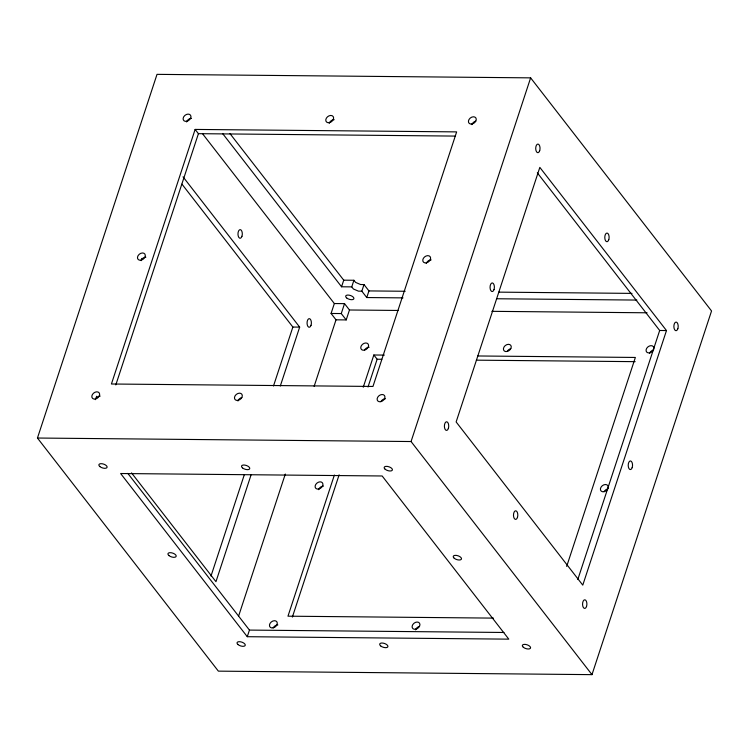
<?xml version="1.0" encoding="UTF-8"?>
<svg xmlns="http://www.w3.org/2000/svg" width="749" height="749" viewBox="0 0 749 749"><rect width="100%" height="100%" fill="white"/><g stroke="black" fill="none" stroke-linecap="round" stroke-linejoin="round"><path stroke-width="1.12" d="M37.45 438.034L157.018 74.357L530.629 77.859L711.55 310.966L591.982 674.643L218.371 671.141L37.45 438.034L411.061 441.536L591.982 674.643M95.9 398.496L96.63 396.277M141.215 260.652L141.945 258.424M195.124 129.427L111.423 384.003L372.955 386.456L456.647 131.89L195.124 129.427L198.419 133.668L455.27 136.084M115.814 384.911L198.419 133.668M210.993 576.065L244.258 474.903M273.497 385.969L292.868 327.051L181.96 184.151M251.046 474.969L215.965 581.683L131.534 472.9M280.295 386.035L299.666 327.116L183.037 176.839M334.335 303.542L344.531 303.635L349.465 309.992L346.197 319.917L336.011 319.823L331.077 313.466L334.335 303.542L202.754 134.005M403.009 297.877L366.767 297.54L361.833 291.183L358.434 291.146L353.397 288.992L351.749 286.876L341.563 286.783L343.735 280.173L229.915 133.519M238.622 616.043L285.313 474.033M314.121 386.39L336.011 319.823M346.197 319.917L341.263 313.559L344.531 303.635M351.749 286.876L353.921 280.266L343.735 280.173M247.273 636.697L120.626 473.518L382.159 475.98L508.796 639.15L247.273 636.697L249.445 630.087L127.807 473.368M361.833 291.183L364.005 284.564L360.606 284.536L355.569 282.382L353.921 280.266M366.767 297.54L368.939 290.921L364.005 284.564M334.382 475.035L287.972 616.184L493.46 618.112M363.246 387.224L373.845 354.998L384.349 355.092M292.363 617.082L339.128 474.819M368.002 387.018L377.14 359.239L373.845 354.998M411.061 441.536L530.629 77.859M566.675 566.403L635.367 357.451L477.759 355.972M577.807 579.501L659.682 330.487L537.333 172.85M666.479 330.552L582.778 585.128L456.132 421.949L539.832 167.383L666.479 330.552L659.682 330.487M368.939 290.921L405.19 291.267M498.731 292.138L632.025 293.393M496.55 298.757L636.865 300.068M349.465 309.992L398.487 310.461M491.859 311.331L647.089 312.792M331.077 313.466L341.263 313.559M292.868 327.051L299.666 327.116M377.14 359.239L381.803 359.277M476.373 360.166L635.161 361.655M249.445 630.087L503.965 632.474M222.725 133.678L341.563 286.783M186.595 121.956A4.316 3.155 -37.8 0 1 191.529 118.351M471.898 124.634A4.316 3.155 -37.8 0 1 475.821 121.141M95.292 399.666A4.316 3.155 -37.8 0 1 100.216 396.062M381.026 401.408A4.316 3.155 -37.8 0 1 385.52 398.74M329.242 123.295A4.316 3.155 -37.8 0 1 334.176 119.69M237.939 401.005A4.316 3.155 -37.8 0 1 241.861 397.522M141.383 259.866A4.316 3.155 -37.8 0 1 145.877 257.207M426.247 263.489A4.316 3.155 -37.8 0 1 431.171 259.884M649.533 353.5A4.316 3.155 -37.8 0 1 653.456 350.017M507.316 351.225A4.316 3.155 -37.8 0 1 510.799 348.678M364.669 349.886A4.316 3.155 -37.8 0 1 369.163 347.218M273.357 627.596A4.316 3.155 -37.8 0 1 277.851 624.938M415.573 629.881A4.316 3.155 -37.8 0 1 419.496 626.389M318.578 489.677A4.316 3.155 -37.8 0 1 323.512 486.082M604.312 491.419A4.316 3.155 -37.8 0 1 607.795 488.872M454.222 558.248A4.316 2.004 18.2 0 0 461.29 559.353A4.316 2.004 18.2 0 0 456.581 555.43A4.316 2.004 18.2 0 0 454.222 558.248M380.651 645.91A4.316 2.004 18.2 0 0 387.72 647.014A4.316 2.004 18.2 0 0 383.011 643.101A4.316 2.004 18.2 0 0 380.651 645.91M242.498 467.9A4.316 2.004 18.2 0 0 249.557 469.005A4.316 2.004 18.2 0 0 244.857 465.092A4.316 2.004 18.2 0 0 242.498 467.9M168.928 555.571A4.316 2.004 18.2 0 0 175.987 556.676A4.316 2.004 18.2 0 0 171.287 552.753A4.316 2.004 18.2 0 0 168.928 555.571M238.004 644.571A4.316 2.004 18.2 0 0 245.063 645.675A4.316 2.004 18.2 0 0 240.363 641.762A4.316 2.004 18.2 0 0 238.004 644.571M99.842 466.561A4.316 2.004 18.2 0 0 106.91 467.666A4.316 2.004 18.2 0 0 102.201 463.753A4.316 2.004 18.2 0 0 99.842 466.561M385.145 469.239A4.316 2.004 18.2 0 0 392.204 470.344A4.316 2.004 18.2 0 0 387.505 466.43A4.316 2.004 18.2 0 0 385.145 469.239M523.308 647.248A4.316 2.004 18.2 0 0 530.367 648.353A4.316 2.004 18.2 0 0 525.667 644.44A4.316 2.004 18.2 0 0 523.308 647.248M329.504 122.611A4.316 3.155 -37.8 0 0 333.183 116.544A4.316 3.155 -37.8 0 0 326.395 118.108A4.316 3.155 -37.8 0 0 329.504 122.611M238.201 400.322A4.316 3.155 -37.8 0 0 241.871 394.255A4.316 3.155 -37.8 0 0 235.083 395.828A4.316 3.155 -37.8 0 0 238.201 400.322M141.205 260.128A4.316 3.155 -37.8 0 0 144.875 254.061A4.316 3.155 -37.8 0 0 138.088 255.634A4.316 3.155 -37.8 0 0 141.205 260.128M426.499 262.805A4.316 3.155 -37.8 0 0 430.179 256.738A4.316 3.155 -37.8 0 0 423.391 258.311A4.316 3.155 -37.8 0 0 426.499 262.805M380.848 401.661A4.316 3.155 -37.8 0 0 384.518 395.594A4.316 3.155 -37.8 0 0 377.739 397.167A4.316 3.155 -37.8 0 0 380.848 401.661M95.544 398.983A4.316 3.155 -37.8 0 0 99.224 392.916A4.316 3.155 -37.8 0 0 92.436 394.489A4.316 3.155 -37.8 0 0 95.544 398.983M186.857 121.272A4.316 3.155 -37.8 0 0 190.527 115.206A4.316 3.155 -37.8 0 0 183.739 116.769A4.316 3.155 -37.8 0 0 186.857 121.272M472.151 123.95A4.316 3.155 -37.8 0 0 475.83 117.883A4.316 3.155 -37.8 0 0 469.043 119.447A4.316 3.155 -37.8 0 0 472.151 123.95M346.647 297.943A4.316 2.004 18.2 0 0 353.706 299.048A4.316 2.004 18.2 0 0 349.006 295.134A4.316 2.004 18.2 0 0 346.647 297.943M608.768 239.727A4.316 2.172 -89.5 0 0 607.093 233.079A4.316 2.172 -89.5 0 0 605.014 239.38A4.316 2.172 -89.5 0 0 608.768 239.727M632.193 467.591A4.316 2.172 -89.5 0 0 630.518 460.944A4.316 2.172 -89.5 0 0 628.439 467.245A4.316 2.172 -89.5 0 0 632.193 467.591M494.031 289.582A4.316 2.172 -89.5 0 0 492.355 282.935A4.316 2.172 -89.5 0 0 490.286 289.236A4.316 2.172 -89.5 0 0 494.031 289.582M517.456 517.447A4.316 2.172 -89.5 0 0 515.78 510.799A4.316 2.172 -89.5 0 0 513.711 517.091A4.316 2.172 -89.5 0 0 517.456 517.447M539.683 150.718A4.316 2.172 -89.5 0 0 538.007 144.08A4.316 2.172 -89.5 0 0 535.938 150.371A4.316 2.172 -89.5 0 0 539.683 150.718M677.845 328.736A4.316 2.172 -89.5 0 0 676.169 322.089A4.316 2.172 -89.5 0 0 674.1 328.38A4.316 2.172 -89.5 0 0 677.845 328.736M586.542 606.447A4.316 2.172 -89.5 0 0 584.857 599.799A4.316 2.172 -89.5 0 0 582.788 606.1A4.316 2.172 -89.5 0 0 586.542 606.447M448.379 428.437A4.316 2.172 -89.5 0 0 446.704 421.79A4.316 2.172 -89.5 0 0 444.625 428.091A4.316 2.172 -89.5 0 0 448.379 428.437M649.786 352.816A4.316 3.155 -37.8 0 0 653.465 346.75A4.316 3.155 -37.8 0 0 646.677 348.322A4.316 3.155 -37.8 0 0 649.786 352.816M507.139 351.478A4.316 3.155 -37.8 0 0 510.818 345.411A4.316 3.155 -37.8 0 0 504.03 346.984A4.316 3.155 -37.8 0 0 507.139 351.478M364.491 350.139A4.316 3.155 -37.8 0 0 368.162 344.072A4.316 3.155 -37.8 0 0 361.374 345.645A4.316 3.155 -37.8 0 0 364.491 350.139M273.179 627.859A4.316 3.155 -37.8 0 0 276.858 621.792A4.316 3.155 -37.8 0 0 270.071 623.365A4.316 3.155 -37.8 0 0 273.179 627.859M415.826 629.197A4.316 3.155 -37.8 0 0 419.506 623.131A4.316 3.155 -37.8 0 0 412.718 624.703A4.316 3.155 -37.8 0 0 415.826 629.197M311.032 325.291A4.316 2.172 -89.5 0 0 309.356 318.643A4.316 2.172 -89.5 0 0 307.287 324.944A4.316 2.172 -89.5 0 0 311.032 325.291M241.955 236.281A4.316 2.172 -89.5 0 0 240.279 229.634A4.316 2.172 -89.5 0 0 238.201 235.935A4.316 2.172 -89.5 0 0 241.955 236.281M318.831 489.003A4.316 3.155 -37.8 0 0 322.51 482.927A4.316 3.155 -37.8 0 0 315.722 484.5A4.316 3.155 -37.8 0 0 318.831 489.003M604.134 491.681A4.316 3.155 -37.8 0 0 607.814 485.605A4.316 3.155 -37.8 0 0 601.026 487.178A4.316 3.155 -37.8 0 0 604.134 491.681"/></g></svg>
